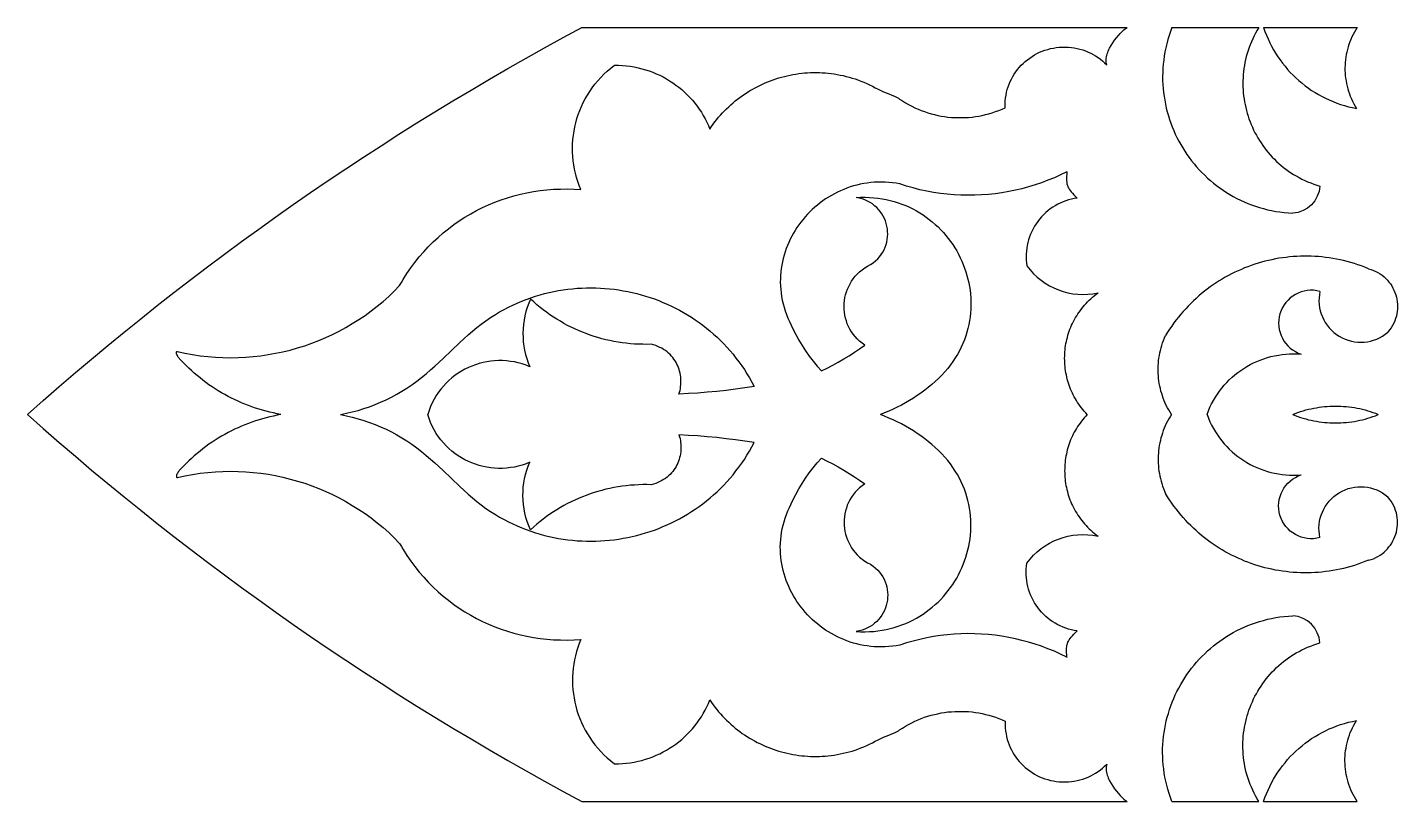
# Model space of a CAD drawing. Extents: x 213 to 1290, y 1003 to 1113.
# Drawn here: x 212.9 to 408, y 1002.7 to 1112.8 of the extents above; entities that cross this region are included whole.
import ezdxf

# ---------------------------------------------------------------- set-up
doc = ezdxf.new("R2010")
doc.units = 0
doc.layers.add('LAYER_1', color=18, linetype='CONTINUOUS')

msp = doc.modelspace()

# ---------------------------------------------------------------- linework, layer by layer
at = {"layer": 'LAYER_1'}
for points in [[(212.9, 1057.77), (215.16, 1059.77), (217.43, 1061.75), (219.73, 1063.71), (222.03, 1065.65), (224.35, 1067.58), (226.68, 1069.49), (229.03, 1071.38), (231.39, 1073.26), (233.76, 1075.11), (236.15, 1076.95), (238.55, 1078.77), (240.96, 1080.58), (243.39, 1082.36), (245.82, 1084.13), (248.28, 1085.88), (250.74, 1087.61), (253.22, 1089.32), (255.71, 1091.02), (258.21, 1092.7), (260.72, 1094.35), (263.25, 1095.99), (265.79, 1097.61), (268.34, 1099.22), (270.9, 1100.8), (273.48, 1102.37), (276.07, 1103.91), (278.66, 1105.44), (281.27, 1106.95), (283.9, 1108.44), (286.53, 1109.91), (289.17, 1111.36), (291.83, 1112.79)], [(291.83, 1112.78), (369.45, 1112.81)], [(366.54, 1107.5), (366.5, 1107.69), (366.47, 1107.87), (366.47, 1108.07), (366.47, 1108.26), (366.49, 1108.45), (366.52, 1108.65), (366.57, 1108.85), (366.62, 1109.05), (366.69, 1109.25), (366.77, 1109.45), (366.86, 1109.65), (366.95, 1109.85), (367.16, 1110.24), (367.4, 1110.62), (367.66, 1110.99), (367.92, 1111.34), (368.2, 1111.66), (368.47, 1111.96), (368.74, 1112.23), (369, 1112.46), (369.23, 1112.66), (369.45, 1112.81)], [(375.83, 1112.81), (375.62, 1112.23), (375.42, 1111.65), (375.25, 1111.07), (375.09, 1110.49), (374.96, 1109.91), (374.84, 1109.33), (374.74, 1108.74), (374.66, 1108.16), (374.59, 1107.58), (374.55, 1107), (374.52, 1106.43), (374.51, 1105.85), (374.51, 1105.28), (374.54, 1104.71), (374.58, 1104.14), (374.64, 1103.57), (374.71, 1103.01), (374.8, 1102.45), (374.91, 1101.9), (375.03, 1101.35), (375.17, 1100.8), (375.32, 1100.26), (375.49, 1099.73), (375.67, 1099.2), (375.87, 1098.68), (376.08, 1098.16), (376.31, 1097.65), (376.55, 1097.15), (376.81, 1096.65), (377.08, 1096.17), (377.36, 1095.69), (377.66, 1095.21), (377.97, 1094.75), (378.29, 1094.3), (378.63, 1093.85), (378.98, 1093.42), (379.34, 1092.99), (379.71, 1092.58), (380.1, 1092.17), (380.49, 1091.78), (380.9, 1091.39), (381.32, 1091.02), (381.75, 1090.66), (382.19, 1090.31), (382.65, 1089.98), (383.11, 1089.65), (383.59, 1089.34), (384.07, 1089.05), (384.56, 1088.77), (385.07, 1088.5), (385.58, 1088.24), (386.1, 1088), (386.64, 1087.78), (387.18, 1087.57), (387.73, 1087.38), (388.29, 1087.2), (388.85, 1087.04), (389.43, 1086.89), (390.01, 1086.76), (390.6, 1086.65), (391.2, 1086.56), (391.8, 1086.48), (392.42, 1086.43), (393.04, 1086.39)], [(375.83, 1112.81), (388.21, 1112.81)], [(388.21, 1112.81), (387.97, 1112.41), (387.74, 1112), (387.53, 1111.6), (387.33, 1111.19), (387.15, 1110.77), (386.98, 1110.35), (386.82, 1109.94), (386.67, 1109.51), (386.54, 1109.09), (386.42, 1108.66), (386.32, 1108.24), (386.23, 1107.81), (386.15, 1107.38), (386.08, 1106.95), (386.03, 1106.52), (385.98, 1106.09), (385.96, 1105.66), (385.94, 1105.23), (385.93, 1104.8), (385.94, 1104.37), (385.96, 1103.95), (385.99, 1103.52), (386.04, 1103.1), (386.09, 1102.67), (386.16, 1102.25), (386.24, 1101.83), (386.33, 1101.42), (386.43, 1101.01), (386.54, 1100.6), (386.67, 1100.19), (386.8, 1099.79), (386.95, 1099.39), (387.11, 1099), (387.28, 1098.61), (387.46, 1098.22), (387.65, 1097.84), (387.85, 1097.47), (388.06, 1097.1), (388.28, 1096.73), (388.51, 1096.38), (388.75, 1096.03), (389, 1095.68), (389.26, 1095.34), (389.54, 1095.01), (389.82, 1094.69), (390.11, 1094.37), (390.41, 1094.06), (390.72, 1093.76), (391.04, 1093.47), (391.37, 1093.19), (391.71, 1092.91), (392.05, 1092.64), (392.41, 1092.39), (392.78, 1092.14), (393.15, 1091.9), (393.53, 1091.68), (393.92, 1091.46), (394.33, 1091.25), (394.73, 1091.06), (395.15, 1090.87), (395.58, 1090.7), (396.01, 1090.54), (396.45, 1090.39), (396.9, 1090.25)], [(388.87, 1112.81), (402.21, 1112.81)], [(388.87, 1112.8), (389.07, 1112.25), (389.28, 1111.7), (389.51, 1111.17), (389.76, 1110.64), (390.02, 1110.13), (390.3, 1109.63), (390.59, 1109.13), (390.91, 1108.65), (391.23, 1108.18), (391.57, 1107.72), (391.93, 1107.28), (392.3, 1106.84), (392.68, 1106.42), (393.08, 1106.01), (393.49, 1105.62), (393.91, 1105.24), (394.35, 1104.87), (394.79, 1104.52), (395.25, 1104.18), (395.72, 1103.86), (396.2, 1103.55), (396.69, 1103.26), (397.2, 1102.99), (397.71, 1102.73), (398.23, 1102.49), (398.76, 1102.26), (399.3, 1102.05), (399.84, 1101.86), (400.4, 1101.69), (400.96, 1101.54), (401.53, 1101.4), (402.11, 1101.28)], [(402.2, 1112.81), (401.99, 1112.48), (401.8, 1112.15), (401.62, 1111.81), (401.45, 1111.46), (401.29, 1111.11), (401.15, 1110.76), (401.02, 1110.4), (400.91, 1110.04), (400.81, 1109.68), (400.72, 1109.31), (400.64, 1108.94), (400.58, 1108.57), (400.53, 1108.2), (400.49, 1107.82), (400.47, 1107.45), (400.46, 1107.07), (400.46, 1106.7), (400.48, 1106.32), (400.51, 1105.95), (400.55, 1105.57), (400.61, 1105.2), (400.68, 1104.83), (400.76, 1104.46), (400.86, 1104.09), (400.96, 1103.73), (401.09, 1103.37), (401.22, 1103.01), (401.37, 1102.65), (401.54, 1102.3), (401.71, 1101.96), (401.9, 1101.62), (402.11, 1101.28)], [(248.98, 1057.77), (248.46, 1057.87), (247.93, 1057.98), (247.41, 1058.1), (246.89, 1058.23), (246.38, 1058.37), (245.87, 1058.52), (245.36, 1058.68), (244.86, 1058.85), (244.36, 1059.04), (243.86, 1059.23), (243.37, 1059.43), (242.88, 1059.64), (242.4, 1059.87), (241.93, 1060.1), (241.46, 1060.34), (240.99, 1060.59), (240.53, 1060.86), (240.07, 1061.13), (239.62, 1061.41), (239.18, 1061.7), (238.74, 1062), (238.31, 1062.31), (237.89, 1062.63), (237.47, 1062.96), (237.06, 1063.29), (236.65, 1063.64), (236.26, 1064), (235.87, 1064.36), (235.48, 1064.73), (235.11, 1065.11), (234.74, 1065.51), (234.38, 1065.9), (234.31, 1066), (234.24, 1066.13), (234.19, 1066.27), (234.14, 1066.41), (234.12, 1066.54), (234.12, 1066.64), (234.14, 1066.67), (234.16, 1066.7), (234.19, 1066.71), (234.24, 1066.71), (235.32, 1066.48), (236.4, 1066.28), (237.48, 1066.12), (238.57, 1066), (239.65, 1065.91), (240.74, 1065.86), (241.82, 1065.84), (242.9, 1065.86), (243.98, 1065.91), (245.05, 1066), (246.12, 1066.12), (247.18, 1066.27), (248.23, 1066.46), (249.28, 1066.68), (250.32, 1066.93), (251.35, 1067.22), (252.37, 1067.54), (253.38, 1067.89), (254.37, 1068.28), (255.36, 1068.7), (256.33, 1069.14), (257.29, 1069.62), (258.23, 1070.13), (259.15, 1070.68), (260.06, 1071.25), (260.96, 1071.85), (261.83, 1072.48), (262.68, 1073.15), (263.52, 1073.84), (264.33, 1074.56), (265.12, 1075.31), (265.89, 1076.09), (266.14, 1076.53), (266.39, 1076.96), (266.92, 1077.8), (267.48, 1078.61), (268.06, 1079.4), (268.67, 1080.17), (269.31, 1080.9), (269.96, 1081.61), (270.65, 1082.3), (271.35, 1082.95), (272.08, 1083.58), (272.83, 1084.18), (273.59, 1084.76), (274.38, 1085.3), (275.18, 1085.81), (276, 1086.3), (276.84, 1086.75), (277.69, 1087.18), (278.56, 1087.58), (279.44, 1087.94), (280.33, 1088.27), (281.23, 1088.58), (282.15, 1088.85), (283.07, 1089.09), (284.01, 1089.29), (284.95, 1089.47), (285.89, 1089.61), (286.85, 1089.72), (287.81, 1089.79), (288.77, 1089.83), (289.74, 1089.84), (290.71, 1089.81), (291.68, 1089.74), (291.45, 1090.32), (291.24, 1090.89), (291.06, 1091.48), (290.91, 1092.07), (290.78, 1092.66), (290.67, 1093.26), (290.59, 1093.86), (290.53, 1094.46), (290.5, 1095.07), (290.49, 1095.67), (290.51, 1096.27), (290.55, 1096.88), (290.62, 1097.48), (290.71, 1098.07), (290.83, 1098.67), (290.97, 1099.26), (291.13, 1099.84), (291.32, 1100.42), (291.53, 1100.99), (291.77, 1101.55), (292.03, 1102.11), (292.31, 1102.65), (292.62, 1103.19), (292.95, 1103.72), (293.31, 1104.23), (293.69, 1104.73), (294.09, 1105.22), (294.52, 1105.69), (294.97, 1106.15), (295.44, 1106.6), (295.94, 1107.02), (296.46, 1107.43), (297.04, 1107.43), (297.6, 1107.4), (298.17, 1107.35), (298.72, 1107.28), (299.27, 1107.19), (299.82, 1107.08), (300.35, 1106.94), (300.88, 1106.79), (301.4, 1106.62), (301.91, 1106.44), (302.42, 1106.23), (302.91, 1106), (303.39, 1105.76), (303.86, 1105.5), (304.32, 1105.23), (304.77, 1104.93), (305.21, 1104.62), (305.64, 1104.3), (306.05, 1103.96), (306.45, 1103.61), (306.83, 1103.24), (307.21, 1102.86), (307.56, 1102.46), (307.9, 1102.05), (308.23, 1101.63), (308.54, 1101.19), (308.84, 1100.75), (309.11, 1100.29), (309.37, 1099.82), (309.62, 1099.34), (309.84, 1098.85), (310.05, 1098.35), (310.28, 1098.7), (310.53, 1099.04), (310.78, 1099.38), (311.03, 1099.71), (311.3, 1100.03), (311.57, 1100.35), (311.85, 1100.66), (312.14, 1100.96), (312.43, 1101.25), (312.73, 1101.54), (313.04, 1101.82), (313.35, 1102.09), (313.67, 1102.36), (314, 1102.61), (314.33, 1102.86), (314.66, 1103.1), (315, 1103.34), (315.35, 1103.56), (315.7, 1103.78), (316.06, 1103.99), (316.42, 1104.19), (316.79, 1104.38), (317.16, 1104.57), (317.53, 1104.75), (317.91, 1104.91), (318.29, 1105.07), (318.68, 1105.22), (319.07, 1105.36), (319.46, 1105.5), (319.86, 1105.62), (320.25, 1105.74), (320.66, 1105.84), (321.06, 1105.94), (321.47, 1106.03), (321.88, 1106.11), (322.29, 1106.18), (322.7, 1106.24), (323.12, 1106.29), (323.54, 1106.33), (323.95, 1106.36), (324.37, 1106.38), (324.8, 1106.39), (325.22, 1106.39), (325.64, 1106.38), (326.06, 1106.37), (326.49, 1106.34), (326.91, 1106.3), (327.34, 1106.25), (327.76, 1106.19), (328.19, 1106.12), (328.61, 1106.04), (329.03, 1105.95), (329.45, 1105.85), (329.88, 1105.74), (330.3, 1105.61), (330.72, 1105.48), (331.13, 1105.34), (331.55, 1105.18), (331.97, 1105.01), (332.38, 1104.84), (332.79, 1104.65), (333.2, 1104.45), (333.6, 1104.23), (334.01, 1104.01), (334.38, 1103.82), (334.76, 1103.65), (335.55, 1103.35), (335.95, 1103.19), (336.33, 1103.03), (336.71, 1102.84), (336.89, 1102.74), (337.06, 1102.63), (337.49, 1102.35), (337.91, 1102.08), (338.35, 1101.84), (338.79, 1101.61), (339.24, 1101.39), (339.69, 1101.19), (340.15, 1101), (340.61, 1100.83), (341.08, 1100.68), (341.55, 1100.54), (342.03, 1100.41), (342.5, 1100.3), (342.99, 1100.21), (343.47, 1100.13), (343.95, 1100.07), (344.44, 1100.02), (344.93, 1099.99), (345.41, 1099.98), (345.9, 1099.98), (346.39, 1099.99), (346.88, 1100.02), (347.37, 1100.07), (347.85, 1100.13), (348.34, 1100.21), (348.82, 1100.3), (349.3, 1100.41), (349.77, 1100.54), (350.25, 1100.68), (350.72, 1100.83), (351.18, 1101), (351.64, 1101.19), (352.1, 1101.39), (352.09, 1101.51), (352.09, 1101.93), (352.11, 1102.35), (352.15, 1102.77), (352.21, 1103.17), (352.29, 1103.58), (352.39, 1103.97), (352.51, 1104.36), (352.65, 1104.74), (352.81, 1105.11), (352.98, 1105.47), (353.17, 1105.82), (353.38, 1106.16), (353.6, 1106.49), (353.84, 1106.81), (354.1, 1107.12), (354.37, 1107.42), (354.65, 1107.7), (354.95, 1107.97), (355.26, 1108.22), (355.58, 1108.46), (355.91, 1108.69), (356.26, 1108.9), (356.61, 1109.09), (356.98, 1109.27), (357.36, 1109.43), (357.74, 1109.57), (358.14, 1109.69), (358.54, 1109.8), (358.95, 1109.88), (359.37, 1109.95), (359.8, 1109.99), (360.23, 1110.02), (360.66, 1110.02), (361.09, 1110), (361.51, 1109.96), (361.93, 1109.9), (362.34, 1109.82), (362.74, 1109.72), (363.14, 1109.6), (363.52, 1109.47), (363.9, 1109.31), (364.27, 1109.14), (364.63, 1108.96), (364.97, 1108.75), (365.31, 1108.53), (365.64, 1108.3), (365.95, 1108.05), (366.25, 1107.78), (366.54, 1107.5)], [(360.93, 1092.31), (360.85, 1092.27), (359.98, 1091.84), (359.09, 1091.44), (358.18, 1091.07), (357.27, 1090.73), (356.35, 1090.41), (355.42, 1090.13), (354.48, 1089.87), (353.54, 1089.65), (352.59, 1089.46), (351.63, 1089.29), (350.67, 1089.16), (349.7, 1089.06), (348.73, 1088.98), (347.75, 1088.94), (346.78, 1088.93), (345.8, 1088.95), (344.83, 1089), (343.85, 1089.09), (342.87, 1089.2), (341.9, 1089.35), (340.93, 1089.52), (339.96, 1089.73), (339, 1089.98), (338.04, 1090.25), (337.09, 1090.55), (336.56, 1090.65), (336.03, 1090.72), (335.51, 1090.77), (334.99, 1090.8), (334.47, 1090.81), (333.96, 1090.81), (333.45, 1090.78), (332.95, 1090.74), (332.45, 1090.68), (331.95, 1090.6), (331.46, 1090.5), (330.98, 1090.39), (330.5, 1090.26), (330.03, 1090.12), (329.57, 1089.96), (329.11, 1089.78), (328.66, 1089.59), (328.22, 1089.38), (327.78, 1089.16), (327.35, 1088.92), (326.94, 1088.67), (326.53, 1088.41), (326.13, 1088.14), (325.74, 1087.85), (325.36, 1087.55), (324.99, 1087.24), (324.63, 1086.91), (324.28, 1086.58), (323.95, 1086.23), (323.62, 1085.87), (323.31, 1085.51), (323.01, 1085.13), (322.72, 1084.74), (322.45, 1084.35), (322.18, 1083.94), (321.94, 1083.53), (321.7, 1083.11), (321.48, 1082.68), (321.28, 1082.24), (321.09, 1081.8), (320.91, 1081.35), (320.75, 1080.89), (320.61, 1080.43), (320.49, 1079.96), (320.37, 1079.49), (320.28, 1079.01), (320.21, 1078.53), (320.15, 1078.04), (320.11, 1077.55), (320.09, 1077.06), (320.08, 1076.56), (320.1, 1076.06), (320.13, 1075.55), (320.19, 1075.05), (320.26, 1074.54), (320.36, 1074.03), (320.47, 1073.52), (320.61, 1073.01), (320.76, 1072.5), (320.94, 1071.99), (321.14, 1071.48), (321.37, 1070.97), (321.61, 1070.46), (321.88, 1069.95), (322.28, 1069.13), (322.71, 1068.34), (323.18, 1067.56), (323.67, 1066.8), (324.19, 1066.06), (324.75, 1065.34), (325.33, 1064.65), (325.95, 1063.98), (326.75, 1064.37), (327.55, 1064.78), (328.33, 1065.21), (329.11, 1065.66), (329.87, 1066.12), (330.62, 1066.61), (331.36, 1067.11), (332.09, 1067.62), (331.71, 1067.9), (331.35, 1068.19), (331.03, 1068.51), (330.73, 1068.83), (330.45, 1069.18), (330.21, 1069.53), (329.98, 1069.9), (329.79, 1070.28), (329.62, 1070.67), (329.48, 1071.07), (329.36, 1071.47), (329.27, 1071.88), (329.21, 1072.3), (329.17, 1072.71), (329.16, 1073.13), (329.18, 1073.55), (329.22, 1073.96), (329.28, 1074.38), (329.38, 1074.79), (329.49, 1075.19), (329.64, 1075.58), (329.81, 1075.97), (330, 1076.35), (330.23, 1076.71), (330.47, 1077.07), (330.75, 1077.41), (331.04, 1077.73), (331.37, 1078.04), (331.72, 1078.33), (332.09, 1078.6), (332.49, 1078.85), (332.92, 1079.07), (333.29, 1079.33), (333.63, 1079.6), (333.94, 1079.89), (334.21, 1080.2), (334.46, 1080.52), (334.68, 1080.86), (334.86, 1081.2), (335.02, 1081.56), (335.15, 1081.92), (335.24, 1082.29), (335.31, 1082.67), (335.36, 1083.04), (335.37, 1083.42), (335.36, 1083.8), (335.32, 1084.18), (335.25, 1084.55), (335.16, 1084.92), (335.04, 1085.28), (334.89, 1085.63), (334.72, 1085.97), (334.53, 1086.3), (334.31, 1086.61), (334.07, 1086.91), (333.8, 1087.19), (333.51, 1087.45), (333.2, 1087.7), (332.86, 1087.92), (332.5, 1088.11), (332.12, 1088.28), (331.72, 1088.43), (331.3, 1088.54), (330.86, 1088.63), (331.5, 1088.65), (332.14, 1088.66), (332.76, 1088.64), (333.38, 1088.59), (333.98, 1088.53), (334.58, 1088.44), (335.16, 1088.33), (335.74, 1088.2), (336.3, 1088.05), (336.86, 1087.88), (337.4, 1087.68), (337.93, 1087.47), (338.45, 1087.24), (338.95, 1087), (339.45, 1086.73), (339.93, 1086.45), (340.4, 1086.15), (340.85, 1085.84), (341.29, 1085.51), (341.72, 1085.16), (342.13, 1084.8), (342.53, 1084.43), (342.92, 1084.04), (343.29, 1083.65), (343.64, 1083.23), (343.98, 1082.81), (344.31, 1082.38), (344.62, 1081.93), (344.91, 1081.48), (345.19, 1081.02), (345.45, 1080.54), (345.69, 1080.06), (345.92, 1079.57), (346.13, 1079.08), (346.32, 1078.57), (346.49, 1078.06), (346.65, 1077.55), (346.79, 1077.03), (346.91, 1076.5), (347.01, 1075.97), (347.09, 1075.44), (347.15, 1074.9), (347.19, 1074.36), (347.21, 1073.82), (347.21, 1073.28), (347.2, 1072.73), (347.16, 1072.19), (347.1, 1071.64), (347.02, 1071.1), (346.91, 1070.55), (346.79, 1070.01), (346.64, 1069.47), (346.48, 1068.94), (346.29, 1068.4), (346.07, 1067.87), (345.84, 1067.35), (345.58, 1066.83), (345.3, 1066.31), (344.99, 1065.8), (344.66, 1065.3), (344.3, 1064.8), (343.92, 1064.31), (343.52, 1063.83), (343.09, 1063.36), (342.62, 1062.9), (342.14, 1062.45), (341.65, 1062.02), (341.14, 1061.6), (340.63, 1061.2), (340.1, 1060.81), (339.56, 1060.44), (339.02, 1060.08), (338.46, 1059.74), (337.89, 1059.41), (337.32, 1059.1), (336.73, 1058.8), (336.14, 1058.52), (335.54, 1058.25), (334.93, 1058.01), (334.32, 1057.77)], [(360.89, 1092.29), (360.86, 1091.92), (360.84, 1091.59), (360.83, 1091.29), (360.84, 1091.02), (360.86, 1090.78), (360.89, 1090.56), (360.94, 1090.35), (361.01, 1090.16), (361.1, 1089.98), (361.21, 1089.8), (361.34, 1089.61), (361.49, 1089.43), (361.67, 1089.23), (361.87, 1089.02), (362.35, 1088.54)], [(403.81, 1078.49), (403.31, 1078.69), (402.81, 1078.88), (402.31, 1079.06), (401.8, 1079.22), (401.29, 1079.38), (400.78, 1079.52), (400.27, 1079.64), (399.76, 1079.76), (399.25, 1079.87), (398.74, 1079.96), (398.22, 1080.04), (397.71, 1080.11), (397.19, 1080.17), (396.68, 1080.21), (396.16, 1080.25), (395.65, 1080.27), (395.14, 1080.28), (394.62, 1080.28), (394.11, 1080.27), (393.6, 1080.25), (393.09, 1080.21), (392.58, 1080.17), (392.07, 1080.11), (391.57, 1080.04), (391.06, 1079.97), (390.56, 1079.88), (390.06, 1079.78), (389.57, 1079.67), (389.07, 1079.55), (388.58, 1079.41), (388.1, 1079.27), (387.61, 1079.12), (387.13, 1078.95), (386.65, 1078.78), (386.18, 1078.6), (385.71, 1078.4), (385.24, 1078.2), (384.78, 1077.98), (384.33, 1077.75), (383.88, 1077.52), (383.43, 1077.27), (382.99, 1077.02), (382.55, 1076.75), (382.12, 1076.48), (381.69, 1076.19), (381.27, 1075.9), (380.86, 1075.59), (380.45, 1075.28), (380.05, 1074.95), (379.66, 1074.62), (379.27, 1074.28), (378.89, 1073.93), (378.52, 1073.56), (378.15, 1073.19), (377.79, 1072.81), (377.44, 1072.42), (377.09, 1072.03), (376.76, 1071.62), (376.43, 1071.2), (376.11, 1070.78), (375.8, 1070.34), (375.5, 1069.9), (375.21, 1069.45), (374.93, 1068.99)], [(403.81, 1078.49), (404.17, 1078.39), (404.51, 1078.26), (404.84, 1078.12), (405.16, 1077.95), (405.46, 1077.77), (405.75, 1077.57), (406.02, 1077.35), (406.27, 1077.11), (406.51, 1076.86), (406.73, 1076.6), (406.94, 1076.33), (407.12, 1076.04), (407.29, 1075.75), (407.44, 1075.44), (407.58, 1075.12), (407.69, 1074.8), (407.78, 1074.47), (407.86, 1074.14), (407.91, 1073.8), (407.94, 1073.46), (407.96, 1073.12), (407.95, 1072.77), (407.91, 1072.43), (407.86, 1072.08), (407.78, 1071.74), (407.68, 1071.4), (407.56, 1071.06), (407.41, 1070.73), (407.24, 1070.41), (407.04, 1070.09), (406.81, 1069.78), (406.57, 1069.47)], [(257.48, 1057.77), (258.32, 1057.94), (259.15, 1058.13), (259.98, 1058.35), (260.79, 1058.6), (261.6, 1058.87), (262.4, 1059.17), (263.18, 1059.5), (263.96, 1059.85), (264.72, 1060.23), (265.47, 1060.63), (266.21, 1061.06), (266.93, 1061.51), (267.64, 1061.99), (268.33, 1062.49), (269, 1063.01), (269.66, 1063.56), (270.28, 1064.09), (270.89, 1064.63), (272.08, 1065.73), (273.26, 1066.86), (274.44, 1067.98), (275.04, 1068.53), (275.64, 1069.07), (276.25, 1069.61), (276.87, 1070.12), (277.51, 1070.62), (278.16, 1071.1), (278.82, 1071.56), (279.51, 1072), (280.12, 1072.36), (280.75, 1072.7), (281.37, 1073.02), (282, 1073.32), (282.64, 1073.61), (283.28, 1073.88), (283.92, 1074.13), (284.57, 1074.36), (285.21, 1074.57), (285.87, 1074.77), (286.52, 1074.95), (287.18, 1075.11), (287.84, 1075.25), (288.5, 1075.38), (289.16, 1075.49), (289.82, 1075.58), (290.49, 1075.65), (291.15, 1075.71), (291.81, 1075.75), (292.48, 1075.77), (293.14, 1075.78), (293.8, 1075.77), (294.46, 1075.74), (295.12, 1075.7), (295.77, 1075.64), (296.43, 1075.57), (297.08, 1075.48), (297.73, 1075.37), (298.37, 1075.25), (299.01, 1075.11), (299.65, 1074.96), (300.28, 1074.79), (300.91, 1074.6), (301.54, 1074.4), (302.15, 1074.19), (302.77, 1073.96), (303.37, 1073.71), (303.97, 1073.45), (304.57, 1073.17), (305.15, 1072.88), (305.73, 1072.58), (306.31, 1072.26), (306.87, 1071.92), (307.43, 1071.58), (307.98, 1071.21), (308.52, 1070.84), (309.05, 1070.45), (309.57, 1070.04), (310.08, 1069.62), (310.58, 1069.19), (311.07, 1068.75), (311.55, 1068.29), (312.02, 1067.81), (312.47, 1067.33), (312.92, 1066.83), (313.35, 1066.32), (313.77, 1065.79), (314.18, 1065.25), (314.58, 1064.7), (314.96, 1064.14), (315.33, 1063.56), (315.68, 1062.97), (316.02, 1062.37), (316.35, 1061.76), (315.02, 1061.55), (313.69, 1061.36), (312.35, 1061.19), (311.02, 1061.05), (309.68, 1060.92), (308.34, 1060.81), (307, 1060.73), (305.65, 1060.66), (305.73, 1060.92), (305.8, 1061.19), (305.85, 1061.46), (305.89, 1061.73), (305.92, 1062), (305.93, 1062.27), (305.93, 1062.55), (305.92, 1062.82), (305.9, 1063.09), (305.86, 1063.36), (305.81, 1063.63), (305.75, 1063.9), (305.67, 1064.16), (305.58, 1064.42), (305.47, 1064.67), (305.36, 1064.92), (305.23, 1065.17), (305.09, 1065.41), (304.93, 1065.64), (304.76, 1065.86), (304.58, 1066.07), (304.38, 1066.28), (304.17, 1066.48), (303.95, 1066.67), (303.72, 1066.84), (303.47, 1067.01), (303.2, 1067.17), (302.93, 1067.31), (302.64, 1067.44), (302.34, 1067.56), (302.02, 1067.66), (301.7, 1067.75), (301.1, 1067.73), (300.5, 1067.74), (299.91, 1067.75), (299.32, 1067.78), (298.73, 1067.83), (298.14, 1067.89), (297.56, 1067.96), (296.98, 1068.05), (296.4, 1068.15), (295.82, 1068.27), (295.25, 1068.4), (294.68, 1068.54), (294.12, 1068.7), (293.56, 1068.87), (293.01, 1069.06), (292.46, 1069.26), (291.91, 1069.47), (291.37, 1069.69), (290.84, 1069.93), (290.31, 1070.18), (289.79, 1070.44), (289.28, 1070.72), (288.77, 1071.01), (288.27, 1071.31), (287.77, 1071.62), (287.28, 1071.95), (286.81, 1072.29), (286.33, 1072.64), (285.87, 1073), (285.42, 1073.38), (284.97, 1073.76), (284.53, 1074.16), (284.28, 1073.58), (284.06, 1072.99), (283.87, 1072.39), (283.72, 1071.79), (283.6, 1071.18), (283.51, 1070.57), (283.46, 1069.95), (283.44, 1069.34), (283.45, 1068.72), (283.49, 1068.11), (283.57, 1067.5), (283.68, 1066.89), (283.82, 1066.29), (283.99, 1065.7), (284.2, 1065.11), (284.44, 1064.54), (283.89, 1064.76), (283.34, 1064.95), (282.78, 1065.1), (282.22, 1065.23), (281.66, 1065.32), (281.1, 1065.38), (280.54, 1065.42), (279.97, 1065.42), (279.41, 1065.39), (278.86, 1065.34), (278.31, 1065.25), (277.76, 1065.14), (277.23, 1065), (276.7, 1064.84), (276.18, 1064.65), (275.67, 1064.43), (275.17, 1064.19), (274.69, 1063.92), (274.22, 1063.62), (273.76, 1063.31), (273.32, 1062.97), (272.9, 1062.6), (272.5, 1062.21), (272.12, 1061.8), (271.75, 1061.37), (271.42, 1060.92), (271.1, 1060.44), (270.81, 1059.95), (270.54, 1059.43), (270.3, 1058.9), (270.09, 1058.35), (269.91, 1057.77)], [(363.76, 1057.77), (363.55, 1058), (363.34, 1058.23), (363.14, 1058.47), (362.94, 1058.72), (362.75, 1058.96), (362.57, 1059.22), (362.4, 1059.47), (362.24, 1059.73), (362.08, 1060), (361.93, 1060.26), (361.79, 1060.54), (361.66, 1060.81), (361.53, 1061.09), (361.41, 1061.36), (361.3, 1061.65), (361.2, 1061.93), (361.1, 1062.22), (361.01, 1062.5), (360.93, 1062.79), (360.86, 1063.09), (360.8, 1063.38), (360.74, 1063.67), (360.69, 1063.97), (360.65, 1064.27), (360.61, 1064.57), (360.59, 1064.86), (360.57, 1065.16), (360.56, 1065.46), (360.55, 1065.76), (360.56, 1066.06), (360.57, 1066.36), (360.59, 1066.66), (360.62, 1066.96), (360.65, 1067.26), (360.69, 1067.56), (360.74, 1067.85), (360.8, 1068.15), (360.87, 1068.44), (360.94, 1068.73), (361.02, 1069.02), (361.11, 1069.31), (361.21, 1069.6), (361.31, 1069.88), (361.43, 1070.17), (361.55, 1070.45), (361.68, 1070.72), (361.81, 1071), (361.95, 1071.27), (362.11, 1071.54), (362.27, 1071.8), (362.43, 1072.06), (362.61, 1072.32), (362.79, 1072.57), (362.98, 1072.82), (363.18, 1073.07), (363.38, 1073.31), (363.6, 1073.55), (363.82, 1073.78), (364.05, 1074), (364.29, 1074.23), (364.53, 1074.44), (364.78, 1074.65), (365.04, 1074.86), (365.31, 1075.06)], [(375.76, 1057.77), (375.56, 1058.08), (375.38, 1058.4), (375.2, 1058.72), (375.03, 1059.05), (374.88, 1059.38), (374.73, 1059.72), (374.6, 1060.06), (374.48, 1060.41), (374.37, 1060.75), (374.26, 1061.1), (374.18, 1061.45), (374.1, 1061.81), (374.03, 1062.17), (373.97, 1062.53), (373.93, 1062.89), (373.9, 1063.25), (373.87, 1063.61), (373.86, 1063.97), (373.86, 1064.34), (373.88, 1064.7), (373.9, 1065.07), (373.93, 1065.43), (373.98, 1065.79), (374.04, 1066.16), (374.11, 1066.52), (374.19, 1066.88), (374.28, 1067.24), (374.39, 1067.59), (374.5, 1067.95), (374.63, 1068.3), (374.77, 1068.64), (374.93, 1068.99)], [(380.83, 1057.77), (381.02, 1058.29), (381.24, 1058.79), (381.48, 1059.27), (381.73, 1059.75), (382.01, 1060.21), (382.3, 1060.66), (382.61, 1061.1), (382.93, 1061.52), (383.27, 1061.92), (383.63, 1062.31), (384, 1062.69), (384.39, 1063.05), (384.79, 1063.39), (385.2, 1063.72), (385.63, 1064.03), (386.06, 1064.32), (386.51, 1064.6), (386.97, 1064.85), (387.44, 1065.09), (387.92, 1065.31), (388.41, 1065.51), (388.91, 1065.69), (389.42, 1065.85), (389.93, 1065.99), (390.45, 1066.11), (390.98, 1066.21), (391.51, 1066.29), (392.05, 1066.34), (392.59, 1066.37), (393.14, 1066.38), (393.69, 1066.37), (394.25, 1066.33)], [(212.9, 1057.74), (215.16, 1055.75), (217.43, 1053.77), (219.73, 1051.81), (222.03, 1049.86), (224.35, 1047.94), (226.68, 1046.03), (229.03, 1044.14), (231.39, 1042.26), (233.76, 1040.4), (236.15, 1038.57), (238.55, 1036.74), (240.96, 1034.94), (243.39, 1033.16), (245.82, 1031.39), (248.28, 1029.64), (250.74, 1027.91), (253.22, 1026.19), (255.71, 1024.5), (258.21, 1022.82), (260.72, 1021.16), (263.25, 1019.53), (265.79, 1017.9), (268.34, 1016.3), (270.9, 1014.72), (273.48, 1013.15), (276.07, 1011.61), (278.66, 1010.08), (281.27, 1008.57), (283.9, 1007.08), (286.53, 1005.61), (289.17, 1004.16), (291.83, 1002.73)], [(248.98, 1057.74), (248.46, 1057.65), (247.93, 1057.54), (247.41, 1057.42), (246.89, 1057.29), (246.38, 1057.15), (245.87, 1057), (245.36, 1056.84), (244.86, 1056.66), (244.36, 1056.48), (243.86, 1056.29), (243.37, 1056.09), (242.88, 1055.87), (242.4, 1055.65), (241.93, 1055.42), (241.46, 1055.18), (240.99, 1054.92), (240.53, 1054.66), (240.07, 1054.39), (239.62, 1054.11), (239.18, 1053.82), (238.74, 1053.52), (238.31, 1053.21), (237.89, 1052.89), (237.47, 1052.56), (237.06, 1052.22), (236.65, 1051.88), (236.26, 1051.52), (235.87, 1051.16), (235.48, 1050.79), (235.11, 1050.4), (234.74, 1050.01), (234.38, 1049.61), (234.31, 1049.52), (234.24, 1049.39), (234.19, 1049.25), (234.14, 1049.11), (234.12, 1048.98), (234.12, 1048.88), (234.14, 1048.84), (234.16, 1048.82), (234.19, 1048.81), (234.24, 1048.81), (235.32, 1049.04), (236.4, 1049.24), (237.48, 1049.4), (238.57, 1049.52), (239.65, 1049.61), (240.74, 1049.66), (241.82, 1049.68), (242.9, 1049.66), (243.98, 1049.61), (245.05, 1049.52), (246.12, 1049.4), (247.18, 1049.25), (248.23, 1049.06), (249.28, 1048.84), (250.32, 1048.58), (251.35, 1048.3), (252.37, 1047.98), (253.38, 1047.62), (254.37, 1047.24), (255.36, 1046.82), (256.33, 1046.37), (257.29, 1045.9), (258.23, 1045.38), (259.15, 1044.84), (260.06, 1044.27), (260.96, 1043.67), (261.83, 1043.04), (262.68, 1042.37), (263.52, 1041.68), (264.33, 1040.96), (265.12, 1040.21), (265.89, 1039.43), (266.14, 1038.99), (266.39, 1038.56), (266.92, 1037.72), (267.48, 1036.91), (268.06, 1036.12), (268.67, 1035.35), (269.31, 1034.62), (269.96, 1033.9), (270.65, 1033.22), (271.35, 1032.56), (272.08, 1031.94), (272.83, 1031.34), (273.59, 1030.76), (274.38, 1030.22), (275.18, 1029.7), (276, 1029.22), (276.84, 1028.76), (277.69, 1028.34), (278.56, 1027.94), (279.44, 1027.58), (280.33, 1027.24), (281.23, 1026.94), (282.15, 1026.67), (283.07, 1026.43), (284.01, 1026.22), (284.95, 1026.05), (285.89, 1025.91), (286.85, 1025.8), (287.81, 1025.73), (288.77, 1025.69), (289.74, 1025.68), (290.71, 1025.71), (291.68, 1025.78), (291.45, 1025.2), (291.24, 1024.62), (291.06, 1024.04), (290.91, 1023.45), (290.78, 1022.86), (290.67, 1022.26), (290.59, 1021.66), (290.53, 1021.05), (290.5, 1020.45), (290.49, 1019.85), (290.51, 1019.24), (290.55, 1018.64), (290.62, 1018.04), (290.71, 1017.44), (290.83, 1016.85), (290.97, 1016.26), (291.13, 1015.68), (291.32, 1015.1), (291.53, 1014.53), (291.77, 1013.97), (292.03, 1013.41), (292.31, 1012.86), (292.62, 1012.33), (292.95, 1011.8), (293.31, 1011.29), (293.69, 1010.79), (294.09, 1010.3), (294.52, 1009.83), (294.97, 1009.37), (295.44, 1008.92), (295.94, 1008.5), (296.46, 1008.09), (297.04, 1008.09), (297.6, 1008.12), (298.17, 1008.17), (298.72, 1008.24), (299.27, 1008.33), (299.82, 1008.44), (300.35, 1008.57), (300.88, 1008.72), (301.4, 1008.89), (301.91, 1009.08), (302.42, 1009.29), (302.91, 1009.51), (303.39, 1009.76), (303.86, 1010.02), (304.32, 1010.29), (304.77, 1010.59), (305.21, 1010.89), (305.64, 1011.22), (306.05, 1011.56), (306.45, 1011.91), (306.83, 1012.28), (307.21, 1012.66), (307.56, 1013.06), (307.9, 1013.47), (308.23, 1013.89), (308.54, 1014.32), (308.84, 1014.77), (309.11, 1015.23), (309.37, 1015.7), (309.62, 1016.18), (309.84, 1016.67), (310.05, 1017.17), (310.28, 1016.82), (310.53, 1016.48), (310.78, 1016.14), (311.03, 1015.81), (311.3, 1015.49), (311.57, 1015.17), (311.85, 1014.86), (312.14, 1014.56), (312.43, 1014.27), (312.73, 1013.98), (313.04, 1013.7), (313.35, 1013.43), (313.67, 1013.16), (314, 1012.91), (314.33, 1012.66), (314.66, 1012.41), (315, 1012.18), (315.35, 1011.96), (315.7, 1011.74), (316.06, 1011.53), (316.42, 1011.33), (316.79, 1011.13), (317.16, 1010.95), (317.53, 1010.77), (317.91, 1010.61), (318.29, 1010.45), (318.68, 1010.3), (319.07, 1010.15), (319.46, 1010.02), (319.86, 1009.9), (320.25, 1009.78), (320.66, 1009.68), (321.06, 1009.58), (321.47, 1009.49), (321.88, 1009.41), (322.29, 1009.34), (322.7, 1009.28), (323.12, 1009.23), (323.54, 1009.19), (323.95, 1009.16), (324.37, 1009.14), (324.8, 1009.13), (325.22, 1009.13), (325.64, 1009.13), (326.06, 1009.15), (326.49, 1009.18), (326.91, 1009.22), (327.34, 1009.27), (327.76, 1009.33), (328.19, 1009.4), (328.61, 1009.48), (329.03, 1009.57), (329.45, 1009.67), (329.88, 1009.78), (330.3, 1009.9), (330.72, 1010.04), (331.13, 1010.18), (331.55, 1010.34), (331.97, 1010.5), (332.38, 1010.68), (332.79, 1010.87), (333.2, 1011.07), (333.6, 1011.28), (334.01, 1011.51), (334.38, 1011.7), (334.76, 1011.87), (335.55, 1012.17), (335.95, 1012.32), (336.33, 1012.49), (336.71, 1012.68), (336.89, 1012.78), (337.06, 1012.89), (337.49, 1013.17), (337.91, 1013.43), (338.35, 1013.68), (338.79, 1013.91), (339.24, 1014.13), (339.69, 1014.33), (340.15, 1014.52), (340.61, 1014.69), (341.08, 1014.84), (341.55, 1014.98), (342.03, 1015.11), (342.5, 1015.21), (342.99, 1015.31), (343.47, 1015.38), (343.95, 1015.45), (344.44, 1015.49), (344.93, 1015.53), (345.41, 1015.54), (345.9, 1015.54), (346.39, 1015.53), (346.88, 1015.5), (347.37, 1015.45), (347.85, 1015.39), (348.34, 1015.31), (348.82, 1015.22), (349.3, 1015.11), (349.77, 1014.98), (350.25, 1014.84), (350.72, 1014.69), (351.18, 1014.52), (351.64, 1014.33), (352.1, 1014.13), (352.09, 1014.01), (352.09, 1013.59), (352.11, 1013.17), (352.15, 1012.75), (352.21, 1012.34), (352.29, 1011.94), (352.39, 1011.55), (352.51, 1011.16), (352.65, 1010.78), (352.81, 1010.41), (352.98, 1010.05), (353.17, 1009.7), (353.38, 1009.36), (353.6, 1009.02), (353.84, 1008.71), (354.1, 1008.4), (354.37, 1008.1), (354.65, 1007.82), (354.95, 1007.55), (355.26, 1007.3), (355.58, 1007.06), (355.91, 1006.83), (356.26, 1006.62), (356.61, 1006.43), (356.98, 1006.25), (357.36, 1006.09), (357.74, 1005.95), (358.14, 1005.83), (358.54, 1005.72), (358.95, 1005.64), (359.37, 1005.57), (359.8, 1005.53), (360.23, 1005.5), (360.66, 1005.5), (361.09, 1005.52), (361.51, 1005.56), (361.93, 1005.62), (362.34, 1005.7), (362.74, 1005.8), (363.14, 1005.91), (363.52, 1006.05), (363.9, 1006.2), (364.27, 1006.37), (364.63, 1006.56), (364.97, 1006.77), (365.31, 1006.99), (365.64, 1007.22), (365.95, 1007.47), (366.25, 1007.74), (366.54, 1008.01)], [(257.48, 1057.74), (258.32, 1057.58), (259.15, 1057.38), (259.98, 1057.16), (260.79, 1056.92), (261.6, 1056.64), (262.4, 1056.35), (263.18, 1056.02), (263.96, 1055.67), (264.72, 1055.29), (265.47, 1054.89), (266.21, 1054.46), (266.93, 1054.01), (267.64, 1053.53), (268.33, 1053.03), (269, 1052.5), (269.66, 1051.95), (270.28, 1051.43), (270.89, 1050.89), (272.08, 1049.78), (273.26, 1048.66), (274.44, 1047.54), (275.04, 1046.99), (275.64, 1046.44), (276.25, 1045.91), (276.87, 1045.39), (277.51, 1044.89), (278.16, 1044.41), (278.82, 1043.96), (279.51, 1043.52), (280.12, 1043.16), (280.75, 1042.82), (281.37, 1042.5), (282, 1042.19), (282.64, 1041.91), (283.28, 1041.64), (283.92, 1041.39), (284.57, 1041.16), (285.21, 1040.95), (285.87, 1040.75), (286.52, 1040.57), (287.18, 1040.41), (287.84, 1040.27), (288.5, 1040.14), (289.16, 1040.03), (289.82, 1039.94), (290.49, 1039.87), (291.15, 1039.81), (291.81, 1039.77), (292.48, 1039.75), (293.14, 1039.74), (293.8, 1039.75), (294.46, 1039.77), (295.12, 1039.82), (295.77, 1039.87), (296.43, 1039.95), (297.08, 1040.04), (297.73, 1040.15), (298.37, 1040.27), (299.01, 1040.41), (299.65, 1040.56), (300.28, 1040.73), (300.91, 1040.92), (301.54, 1041.12), (302.15, 1041.33), (302.77, 1041.56), (303.37, 1041.81), (303.97, 1042.07), (304.57, 1042.35), (305.15, 1042.64), (305.73, 1042.94), (306.31, 1043.26), (306.87, 1043.59), (307.43, 1043.94), (307.98, 1044.3), (308.52, 1044.68), (309.05, 1045.07), (309.57, 1045.48), (310.08, 1045.89), (310.58, 1046.33), (311.07, 1046.77), (311.55, 1047.23), (312.02, 1047.7), (312.47, 1048.19), (312.92, 1048.69), (313.35, 1049.2), (313.77, 1049.73), (314.18, 1050.26), (314.58, 1050.82), (314.96, 1051.38), (315.33, 1051.96), (315.68, 1052.54), (316.02, 1053.15), (316.35, 1053.76), (315.02, 1053.97), (313.69, 1054.16), (312.35, 1054.32), (311.02, 1054.47), (309.68, 1054.6), (308.34, 1054.71), (307, 1054.79), (305.65, 1054.86), (305.73, 1054.59), (305.8, 1054.33), (305.85, 1054.06), (305.89, 1053.79), (305.92, 1053.52), (305.93, 1053.24), (305.93, 1052.97), (305.92, 1052.7), (305.9, 1052.43), (305.86, 1052.16), (305.81, 1051.89), (305.75, 1051.62), (305.67, 1051.36), (305.58, 1051.1), (305.47, 1050.84), (305.36, 1050.59), (305.23, 1050.35), (305.09, 1050.11), (304.93, 1049.88), (304.76, 1049.66), (304.58, 1049.44), (304.38, 1049.24), (304.17, 1049.04), (303.95, 1048.85), (303.72, 1048.67), (303.47, 1048.51), (303.2, 1048.35), (302.93, 1048.21), (302.64, 1048.08), (302.34, 1047.96), (302.02, 1047.86), (301.7, 1047.77), (301.1, 1047.78), (300.5, 1047.78), (299.91, 1047.77), (299.32, 1047.73), (298.73, 1047.69), (298.14, 1047.63), (297.56, 1047.55), (296.98, 1047.47), (296.4, 1047.36), (295.82, 1047.25), (295.25, 1047.12), (294.68, 1046.97), (294.12, 1046.82), (293.56, 1046.65), (293.01, 1046.46), (292.46, 1046.26), (291.91, 1046.05), (291.37, 1045.83), (290.84, 1045.59), (290.31, 1045.34), (289.79, 1045.08), (289.28, 1044.8), (288.77, 1044.51), (288.27, 1044.21), (287.77, 1043.9), (287.28, 1043.57), (286.81, 1043.23), (286.33, 1042.88), (285.87, 1042.52), (285.42, 1042.14), (284.97, 1041.76), (284.53, 1041.36), (284.28, 1041.94), (284.06, 1042.53), (283.87, 1043.13), (283.72, 1043.73), (283.6, 1044.34), (283.51, 1044.95), (283.46, 1045.57), (283.44, 1046.18), (283.45, 1046.8), (283.49, 1047.41), (283.57, 1048.02), (283.68, 1048.63), (283.82, 1049.23), (283.99, 1049.82), (284.2, 1050.4), (284.44, 1050.98), (283.89, 1050.76), (283.34, 1050.57), (282.78, 1050.42), (282.22, 1050.29), (281.66, 1050.2), (281.1, 1050.14), (280.54, 1050.1), (279.97, 1050.1), (279.41, 1050.13), (278.86, 1050.18), (278.31, 1050.26), (277.76, 1050.37), (277.23, 1050.51), (276.7, 1050.68), (276.18, 1050.87), (275.67, 1051.09), (275.17, 1051.33), (274.69, 1051.6), (274.22, 1051.89), (273.76, 1052.21), (273.32, 1052.55), (272.9, 1052.92), (272.5, 1053.3), (272.12, 1053.71), (271.75, 1054.15), (271.42, 1054.6), (271.1, 1055.07), (270.81, 1055.57), (270.54, 1056.08), (270.3, 1056.62), (270.09, 1057.17), (269.91, 1057.74)], [(360.93, 1023.2), (360.85, 1023.25), (359.98, 1023.68), (359.09, 1024.08), (358.18, 1024.45), (357.27, 1024.79), (356.35, 1025.11), (355.42, 1025.39), (354.48, 1025.64), (353.54, 1025.87), (352.59, 1026.06), (351.63, 1026.23), (350.67, 1026.36), (349.7, 1026.46), (348.73, 1026.53), (347.75, 1026.58), (346.78, 1026.59), (345.8, 1026.57), (344.83, 1026.51), (343.85, 1026.43), (342.87, 1026.32), (341.9, 1026.17), (340.93, 1025.99), (339.96, 1025.78), (339, 1025.54), (338.04, 1025.27), (337.09, 1024.96), (336.56, 1024.87), (336.03, 1024.8), (335.51, 1024.75), (334.99, 1024.72), (334.47, 1024.7), (333.96, 1024.71), (333.45, 1024.73), (332.95, 1024.78), (332.45, 1024.84), (331.95, 1024.92), (331.46, 1025.01), (330.98, 1025.13), (330.5, 1025.26), (330.03, 1025.4), (329.57, 1025.56), (329.11, 1025.74), (328.66, 1025.93), (328.22, 1026.14), (327.78, 1026.36), (327.35, 1026.6), (326.94, 1026.84), (326.53, 1027.11), (326.13, 1027.38), (325.74, 1027.67), (325.36, 1027.97), (324.99, 1028.28), (324.63, 1028.61), (324.28, 1028.94), (323.95, 1029.29), (323.62, 1029.65), (323.31, 1030.01), (323.01, 1030.39), (322.72, 1030.78), (322.45, 1031.17), (322.18, 1031.58), (321.94, 1031.99), (321.7, 1032.41), (321.48, 1032.84), (321.28, 1033.28), (321.09, 1033.72), (320.91, 1034.17), (320.75, 1034.62), (320.61, 1035.09), (320.49, 1035.56), (320.37, 1036.03), (320.28, 1036.51), (320.21, 1036.99), (320.15, 1037.48), (320.11, 1037.97), (320.09, 1038.46), (320.08, 1038.96), (320.1, 1039.46), (320.13, 1039.97), (320.19, 1040.47), (320.26, 1040.98), (320.36, 1041.49), (320.47, 1042), (320.61, 1042.51), (320.76, 1043.02), (320.94, 1043.53), (321.14, 1044.04), (321.37, 1044.55), (321.61, 1045.06), (321.88, 1045.57), (322.28, 1046.38), (322.71, 1047.18), (323.18, 1047.96), (323.67, 1048.72), (324.19, 1049.46), (324.75, 1050.18), (325.33, 1050.87), (325.95, 1051.54), (326.75, 1051.14), (327.55, 1050.73), (328.33, 1050.31), (329.11, 1049.86), (329.87, 1049.39), (330.62, 1048.91), (331.36, 1048.41), (332.09, 1047.89), (331.71, 1047.62), (331.35, 1047.32), (331.03, 1047.01), (330.73, 1046.69), (330.45, 1046.34), (330.21, 1045.99), (329.98, 1045.62), (329.79, 1045.24), (329.62, 1044.85), (329.48, 1044.45), (329.36, 1044.04), (329.27, 1043.63), (329.21, 1043.22), (329.17, 1042.8), (329.16, 1042.39), (329.18, 1041.97), (329.22, 1041.55), (329.28, 1041.14), (329.38, 1040.73), (329.49, 1040.33), (329.64, 1039.93), (329.81, 1039.55), (330, 1039.17), (330.23, 1038.8), (330.47, 1038.45), (330.75, 1038.11), (331.04, 1037.79), (331.37, 1037.48), (331.72, 1037.19), (332.09, 1036.92), (332.49, 1036.67), (332.92, 1036.45), (333.29, 1036.19), (333.63, 1035.92), (333.94, 1035.63), (334.21, 1035.32), (334.46, 1035), (334.68, 1034.66), (334.86, 1034.32), (335.02, 1033.96), (335.15, 1033.6), (335.24, 1033.23), (335.31, 1032.85), (335.36, 1032.47), (335.37, 1032.1), (335.36, 1031.72), (335.32, 1031.34), (335.25, 1030.97), (335.16, 1030.6), (335.04, 1030.24), (334.89, 1029.89), (334.72, 1029.55), (334.53, 1029.22), (334.31, 1028.91), (334.07, 1028.61), (333.8, 1028.33), (333.51, 1028.07), (333.2, 1027.82), (332.86, 1027.6), (332.5, 1027.41), (332.12, 1027.24), (331.72, 1027.09), (331.3, 1026.98), (330.86, 1026.89), (331.5, 1026.86), (332.14, 1026.86), (332.76, 1026.88), (333.38, 1026.92), (333.98, 1026.99), (334.58, 1027.08), (335.16, 1027.19), (335.74, 1027.32), (336.3, 1027.47), (336.86, 1027.64), (337.4, 1027.84), (337.93, 1028.05), (338.45, 1028.28), (338.95, 1028.52), (339.45, 1028.79), (339.93, 1029.07), (340.4, 1029.37), (340.85, 1029.68), (341.29, 1030.01), (341.72, 1030.36), (342.13, 1030.72), (342.53, 1031.09), (342.92, 1031.47), (343.29, 1031.87), (343.64, 1032.28), (343.98, 1032.71), (344.31, 1033.14), (344.62, 1033.58), (344.91, 1034.04), (345.19, 1034.5), (345.45, 1034.97), (345.69, 1035.46), (345.92, 1035.95), (346.13, 1036.44), (346.32, 1036.95), (346.49, 1037.46), (346.65, 1037.97), (346.79, 1038.49), (346.91, 1039.02), (347.01, 1039.55), (347.09, 1040.08), (347.15, 1040.62), (347.19, 1041.16), (347.21, 1041.7), (347.21, 1042.24), (347.2, 1042.79), (347.16, 1043.33), (347.1, 1043.88), (347.02, 1044.42), (346.91, 1044.96), (346.79, 1045.51), (346.64, 1046.05), (346.48, 1046.58), (346.29, 1047.12), (346.07, 1047.65), (345.84, 1048.17), (345.58, 1048.69), (345.3, 1049.21), (344.99, 1049.72), (344.66, 1050.22), (344.3, 1050.72), (343.92, 1051.21), (343.52, 1051.69), (343.09, 1052.16), (342.62, 1052.62), (342.14, 1053.06), (341.65, 1053.5), (341.14, 1053.91), (340.63, 1054.32), (340.1, 1054.71), (339.56, 1055.08), (339.02, 1055.44), (338.46, 1055.78), (337.89, 1056.11), (337.32, 1056.42), (336.73, 1056.72), (336.14, 1057), (335.54, 1057.26), (334.93, 1057.51), (334.32, 1057.74)], [(363.76, 1057.75), (363.55, 1057.52), (363.34, 1057.29), (363.14, 1057.05), (362.94, 1056.8), (362.75, 1056.55), (362.57, 1056.3), (362.4, 1056.04), (362.24, 1055.78), (362.08, 1055.52), (361.93, 1055.25), (361.79, 1054.98), (361.66, 1054.71), (361.53, 1054.43), (361.41, 1054.15), (361.3, 1053.87), (361.2, 1053.59), (361.1, 1053.3), (361.01, 1053.01), (360.93, 1052.72), (360.86, 1052.43), (360.8, 1052.14), (360.74, 1051.84), (360.69, 1051.55), (360.65, 1051.25), (360.61, 1050.95), (360.59, 1050.65), (360.57, 1050.35), (360.56, 1050.05), (360.55, 1049.76), (360.56, 1049.46), (360.57, 1049.16), (360.59, 1048.86), (360.62, 1048.56), (360.65, 1048.26), (360.69, 1047.96), (360.74, 1047.67), (360.8, 1047.37), (360.87, 1047.08), (360.94, 1046.79), (361.02, 1046.49), (361.11, 1046.21), (361.21, 1045.92), (361.31, 1045.63), (361.43, 1045.35), (361.55, 1045.07), (361.68, 1044.8), (361.81, 1044.52), (361.95, 1044.25), (362.11, 1043.98), (362.27, 1043.72), (362.43, 1043.46), (362.61, 1043.2), (362.79, 1042.94), (362.98, 1042.7), (363.18, 1042.45), (363.38, 1042.21), (363.6, 1041.97), (363.82, 1041.74), (364.05, 1041.51), (364.29, 1041.29), (364.53, 1041.08), (364.78, 1040.86), (365.04, 1040.66), (365.31, 1040.46)], [(375.76, 1057.75), (375.56, 1057.44), (375.38, 1057.12), (375.2, 1056.79), (375.03, 1056.47), (374.88, 1056.13), (374.73, 1055.8), (374.6, 1055.46), (374.48, 1055.11), (374.37, 1054.77), (374.26, 1054.42), (374.18, 1054.06), (374.1, 1053.71), (374.03, 1053.35), (373.97, 1052.99), (373.93, 1052.63), (373.9, 1052.27), (373.87, 1051.91), (373.86, 1051.54), (373.86, 1051.18), (373.88, 1050.82), (373.9, 1050.45), (373.93, 1050.09), (373.98, 1049.72), (374.04, 1049.36), (374.11, 1049), (374.19, 1048.64), (374.28, 1048.28), (374.39, 1047.93), (374.5, 1047.57), (374.63, 1047.22), (374.77, 1046.87), (374.93, 1046.53)], [(380.83, 1057.74), (381.02, 1057.23), (381.24, 1056.73), (381.48, 1056.24), (381.73, 1055.77), (382.01, 1055.31), (382.3, 1054.86), (382.61, 1054.42), (382.93, 1054), (383.27, 1053.6), (383.63, 1053.2), (384, 1052.83), (384.39, 1052.47), (384.79, 1052.13), (385.2, 1051.8), (385.63, 1051.49), (386.06, 1051.2), (386.51, 1050.92), (386.97, 1050.67), (387.44, 1050.43), (387.92, 1050.21), (388.41, 1050.01), (388.91, 1049.83), (389.42, 1049.67), (389.93, 1049.53), (390.45, 1049.41), (390.98, 1049.31), (391.51, 1049.23), (392.05, 1049.18), (392.59, 1049.14), (393.14, 1049.13), (393.69, 1049.15), (394.25, 1049.18)], [(393.02, 1057.77), (393.39, 1057.92), (393.76, 1058.05), (394.13, 1058.18), (394.5, 1058.29), (394.88, 1058.4), (395.25, 1058.5), (395.63, 1058.58), (396.01, 1058.66), (396.4, 1058.73), (396.78, 1058.79), (397.16, 1058.84), (397.55, 1058.89), (397.94, 1058.92), (398.32, 1058.94), (398.71, 1058.96), (399.1, 1058.96), (399.48, 1058.96), (399.87, 1058.94), (400.26, 1058.92), (400.64, 1058.89), (401.03, 1058.85), (401.42, 1058.8), (401.8, 1058.74), (402.18, 1058.67), (402.56, 1058.59), (402.94, 1058.5), (403.32, 1058.41), (403.7, 1058.3), (404.07, 1058.18), (404.45, 1058.06), (404.82, 1057.93), (405.18, 1057.78)], [(393.02, 1057.74), (393.39, 1057.6), (393.76, 1057.47), (394.13, 1057.34), (394.5, 1057.23), (394.88, 1057.12), (395.25, 1057.02), (395.63, 1056.93), (396.01, 1056.86), (396.4, 1056.79), (396.78, 1056.73), (397.16, 1056.67), (397.55, 1056.63), (397.94, 1056.6), (398.32, 1056.58), (398.71, 1056.56), (399.1, 1056.56), (399.48, 1056.56), (399.87, 1056.58), (400.26, 1056.6), (400.64, 1056.63), (401.03, 1056.67), (401.42, 1056.72), (401.8, 1056.78), (402.18, 1056.85), (402.56, 1056.93), (402.94, 1057.02), (403.32, 1057.11), (403.7, 1057.22), (404.07, 1057.33), (404.45, 1057.46), (404.82, 1057.59), (405.18, 1057.74)], [(403.81, 1037.03), (403.31, 1036.83), (402.81, 1036.64), (402.31, 1036.46), (401.8, 1036.3), (401.29, 1036.14), (400.78, 1036), (400.27, 1035.87), (399.76, 1035.76), (399.25, 1035.65), (398.74, 1035.56), (398.22, 1035.48), (397.71, 1035.41), (397.19, 1035.35), (396.68, 1035.31), (396.16, 1035.27), (395.65, 1035.25), (395.14, 1035.24), (394.62, 1035.24), (394.11, 1035.25), (393.6, 1035.27), (393.09, 1035.31), (392.58, 1035.35), (392.07, 1035.41), (391.57, 1035.47), (391.06, 1035.55), (390.56, 1035.64), (390.06, 1035.74), (389.57, 1035.85), (389.07, 1035.97), (388.58, 1036.1), (388.1, 1036.25), (387.61, 1036.4), (387.13, 1036.56), (386.65, 1036.74), (386.18, 1036.92), (385.71, 1037.12), (385.24, 1037.32), (384.78, 1037.54), (384.33, 1037.76), (383.88, 1038), (383.43, 1038.25), (382.99, 1038.5), (382.55, 1038.77), (382.12, 1039.04), (381.69, 1039.33), (381.27, 1039.62), (380.86, 1039.93), (380.45, 1040.24), (380.05, 1040.56), (379.66, 1040.9), (379.27, 1041.24), (378.89, 1041.59), (378.52, 1041.95), (378.15, 1042.32), (377.79, 1042.7), (377.44, 1043.09), (377.09, 1043.49), (376.76, 1043.9), (376.43, 1044.32), (376.11, 1044.74), (375.8, 1045.17), (375.5, 1045.62), (375.21, 1046.07), (374.93, 1046.53)], [(403.81, 1037.03), (404.17, 1037.13), (404.51, 1037.25), (404.84, 1037.4), (405.16, 1037.57), (405.46, 1037.75), (405.75, 1037.95), (406.02, 1038.17), (406.27, 1038.4), (406.51, 1038.65), (406.73, 1038.92), (406.94, 1039.19), (407.12, 1039.48), (407.29, 1039.77), (407.44, 1040.08), (407.58, 1040.39), (407.69, 1040.72), (407.78, 1041.04), (407.86, 1041.38), (407.91, 1041.72), (407.94, 1042.06), (407.96, 1042.4), (407.95, 1042.75), (407.91, 1043.09), (407.86, 1043.44), (407.78, 1043.78), (407.68, 1044.12), (407.56, 1044.46), (407.41, 1044.79), (407.24, 1045.11), (407.04, 1045.43), (406.81, 1045.74), (406.57, 1046.05)], [(375.83, 1002.71), (375.62, 1003.29), (375.42, 1003.87), (375.25, 1004.45), (375.09, 1005.03), (374.96, 1005.61), (374.84, 1006.19), (374.74, 1006.77), (374.66, 1007.36), (374.59, 1007.94), (374.55, 1008.51), (374.52, 1009.09), (374.51, 1009.67), (374.51, 1010.24), (374.54, 1010.81), (374.58, 1011.38), (374.64, 1011.95), (374.71, 1012.51), (374.8, 1013.07), (374.91, 1013.62), (375.03, 1014.17), (375.17, 1014.71), (375.32, 1015.25), (375.49, 1015.79), (375.67, 1016.32), (375.87, 1016.84), (376.08, 1017.36), (376.31, 1017.87), (376.55, 1018.37), (376.81, 1018.86), (377.08, 1019.35), (377.36, 1019.83), (377.66, 1020.3), (377.97, 1020.77), (378.29, 1021.22), (378.63, 1021.67), (378.98, 1022.1), (379.34, 1022.53), (379.71, 1022.94), (380.1, 1023.35), (380.49, 1023.74), (380.9, 1024.13), (381.32, 1024.5), (381.75, 1024.86), (382.19, 1025.21), (382.65, 1025.54), (383.11, 1025.86), (383.59, 1026.17), (384.07, 1026.47), (384.56, 1026.75), (385.07, 1027.02), (385.58, 1027.28), (386.1, 1027.52), (386.64, 1027.74), (387.18, 1027.95), (387.73, 1028.14), (388.29, 1028.32), (388.85, 1028.48), (389.43, 1028.63), (390.01, 1028.76), (390.6, 1028.87), (391.2, 1028.96), (391.8, 1029.04), (392.42, 1029.09), (393.04, 1029.13)], [(360.89, 1023.23), (360.86, 1023.6), (360.84, 1023.93), (360.83, 1024.23), (360.84, 1024.5), (360.86, 1024.74), (360.89, 1024.96), (360.94, 1025.16), (361.01, 1025.36), (361.1, 1025.54), (361.21, 1025.72), (361.34, 1025.9), (361.49, 1026.09), (361.67, 1026.29), (361.87, 1026.5), (362.35, 1026.98)], [(388.21, 1002.71), (387.97, 1003.11), (387.74, 1003.51), (387.53, 1003.92), (387.33, 1004.33), (387.15, 1004.75), (386.98, 1005.16), (386.82, 1005.58), (386.67, 1006), (386.54, 1006.43), (386.42, 1006.85), (386.32, 1007.28), (386.23, 1007.71), (386.15, 1008.14), (386.08, 1008.57), (386.03, 1009), (385.98, 1009.43), (385.96, 1009.86), (385.94, 1010.29), (385.93, 1010.72), (385.94, 1011.14), (385.96, 1011.57), (385.99, 1012), (386.04, 1012.42), (386.09, 1012.85), (386.16, 1013.27), (386.24, 1013.68), (386.33, 1014.1), (386.43, 1014.51), (386.54, 1014.92), (386.67, 1015.33), (386.8, 1015.73), (386.95, 1016.13), (387.11, 1016.52), (387.28, 1016.91), (387.46, 1017.3), (387.65, 1017.68), (387.85, 1018.05), (388.06, 1018.42), (388.28, 1018.78), (388.51, 1019.14), (388.75, 1019.49), (389, 1019.84), (389.26, 1020.18), (389.54, 1020.51), (389.82, 1020.83), (390.11, 1021.15), (390.41, 1021.46), (390.72, 1021.76), (391.04, 1022.05), (391.37, 1022.33), (391.71, 1022.61), (392.05, 1022.87), (392.41, 1023.13), (392.78, 1023.38), (393.15, 1023.62), (393.53, 1023.84), (393.92, 1024.06), (394.33, 1024.27), (394.73, 1024.46), (395.15, 1024.65), (395.58, 1024.82), (396.01, 1024.98), (396.45, 1025.13), (396.9, 1025.27)], [(388.87, 1002.72), (389.07, 1003.27), (389.28, 1003.81), (389.51, 1004.35), (389.76, 1004.87), (390.02, 1005.39), (390.3, 1005.89), (390.59, 1006.39), (390.91, 1006.87), (391.23, 1007.34), (391.57, 1007.8), (391.93, 1008.24), (392.3, 1008.68), (392.68, 1009.1), (393.08, 1009.51), (393.49, 1009.9), (393.91, 1010.28), (394.35, 1010.65), (394.79, 1011), (395.25, 1011.34), (395.72, 1011.66), (396.2, 1011.97), (396.69, 1012.26), (397.2, 1012.53), (397.71, 1012.79), (398.23, 1013.03), (398.76, 1013.26), (399.3, 1013.47), (399.84, 1013.66), (400.4, 1013.83), (400.96, 1013.98), (401.53, 1014.12), (402.11, 1014.23)], [(402.2, 1002.71), (401.99, 1003.04), (401.8, 1003.37), (401.62, 1003.71), (401.45, 1004.06), (401.29, 1004.4), (401.15, 1004.76), (401.02, 1005.12), (400.91, 1005.48), (400.81, 1005.84), (400.72, 1006.21), (400.64, 1006.58), (400.58, 1006.95), (400.53, 1007.32), (400.49, 1007.69), (400.47, 1008.07), (400.46, 1008.45), (400.46, 1008.82), (400.48, 1009.2), (400.51, 1009.57), (400.55, 1009.95), (400.61, 1010.32), (400.68, 1010.69), (400.76, 1011.06), (400.86, 1011.43), (400.96, 1011.79), (401.09, 1012.15), (401.22, 1012.51), (401.37, 1012.86), (401.54, 1013.21), (401.71, 1013.56), (401.9, 1013.9), (402.11, 1014.23)], [(366.54, 1008.01), (366.5, 1007.83), (366.47, 1007.64), (366.47, 1007.45), (366.47, 1007.26), (366.49, 1007.06), (366.52, 1006.87), (366.57, 1006.67), (366.62, 1006.47), (366.69, 1006.27), (366.77, 1006.07), (366.86, 1005.87), (366.95, 1005.67), (367.16, 1005.28), (367.4, 1004.9), (367.66, 1004.53), (367.92, 1004.18), (368.2, 1003.86), (368.47, 1003.56), (368.74, 1003.29), (369, 1003.06), (369.23, 1002.86), (369.45, 1002.71)], [(291.83, 1002.74), (369.45, 1002.71)], [(375.83, 1002.71), (388.21, 1002.71)], [(388.87, 1002.71), (402.21, 1002.71)]]:
    msp.add_lwpolyline(points, dxfattribs=at)
for points in [[(362.35, 1088.54, 0.420737), (355.17, 1078.89)], [(396.9, 1090.25, -0.375), (393.04, 1086.39)], [(355.17, 1078.89, 0.29512), (365.31, 1075.06)], [(396.9, 1075.27, 0.977181), (394.25, 1066.33)], [(396.9, 1075.27, 0.720588), (406.57, 1069.47)], [(396.9, 1040.25, -0.977181), (394.25, 1049.18)], [(396.9, 1040.25, -0.720588), (406.57, 1046.05)], [(355.17, 1036.63, -0.29512), (365.31, 1040.46)], [(362.35, 1026.98, -0.420737), (355.17, 1036.63)], [(396.9, 1025.27, 0.375), (393.04, 1029.13)]]:
    msp.add_lwpolyline(points, format="xyb", dxfattribs=at)

doc.saveas('drawing.dxf')
